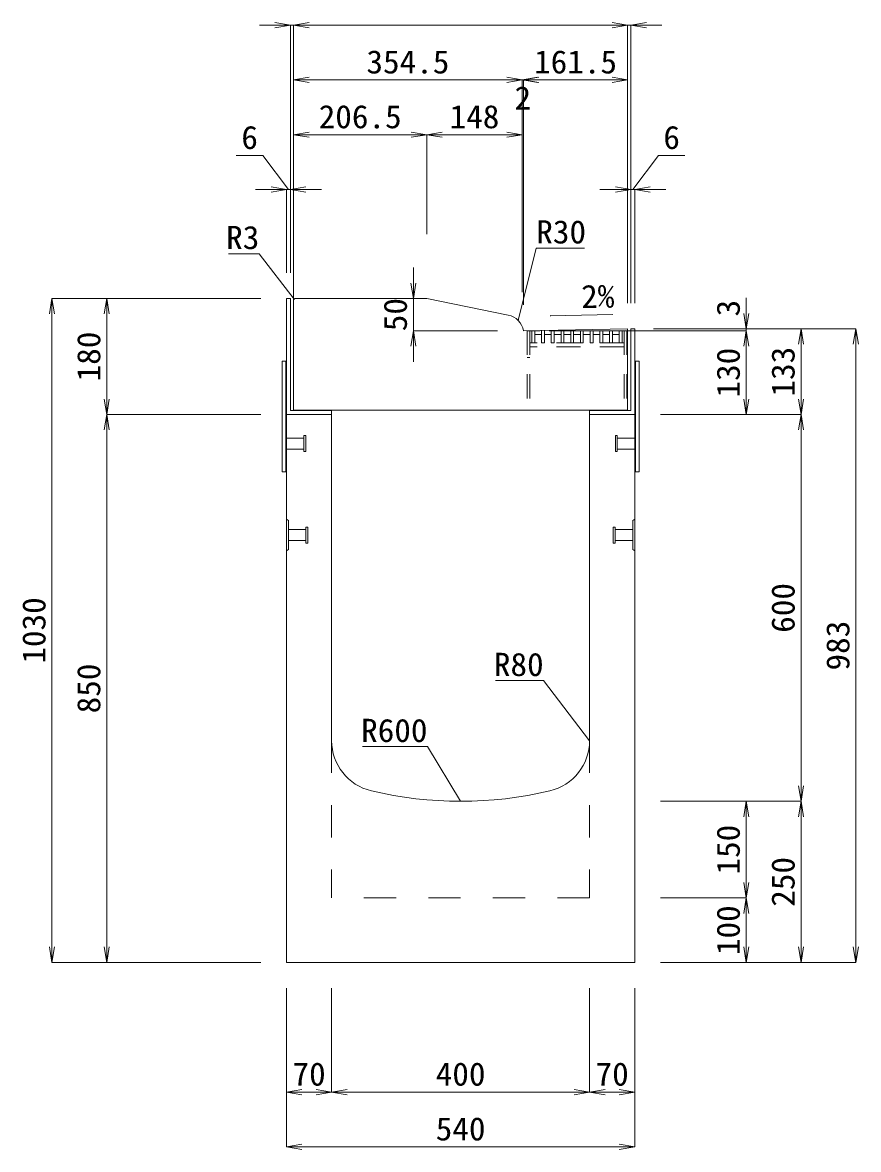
# Model space of a CAD drawing. Units: millimetres at full size. Extents: x -1809 to 57027, y -20349 to 17321.
# Drawn here: x 41639 to 42935, y 7404 to 9152 of the extents above; entities that cross this region are included whole.
import ezdxf
from ezdxf.enums import TextEntityAlignment as Align

# ---------------------------------------------------------------- set-up
doc = ezdxf.new("R2010")
doc.units = ezdxf.units.MM
doc.header["$LTSCALE"] = 50
for name, pattern in [('USER1', [2, 1, -1]), ('USER2', [1.35, 0.75, -0.6]), ('USER3', [1.35, 0.75, -0.6])]:
    doc.linetypes.add(name, pattern=pattern)
for name, color, linetype, lineweight in [('インサート', 3, 'USER2', 9), ('受枠', 3, 'Continuous', 5), ('寸法線', 7, 'Continuous', 13), ('引出線', 4, 'Continuous', 13), ('本体', 2, 'Continuous', 13), ('ｸﾞﾚｰﾁﾝｸﾞ', 7, 'USER3', 9)]:
    doc.layers.add(name, color=color, linetype=linetype, lineweight=lineweight)
doc.styles.add('ＭＳ 明朝', font='')
doc.styles.get('ＭＳ 明朝').set_extended_font_data('MS Mincho')

# ---------------------------------------------------------------- blocks, each defined once
blk = doc.blocks.new('open_arrow')
at = {"color": 0, "linetype": 'Continuous', "lineweight": -2}
blk.add_lwpolyline([(7.5, 1.25), (0, 0), (7.5, -1.25)], dxfattribs=at)

msp = doc.modelspace()

# ---------------------------------------------------------------- linework, layer by layer
at = {"layer": 'インサート'}
for p, q in [((42048.24, 8507.19), (42075.24, 8507.19)), ((42048.24, 8507.19), (42048.24, 8490.19)), ((42078.24, 8511.19), (42075.24, 8511.19)), ((42075.24, 8511.19), (42075.24, 8486.19)), ((42078.24, 8486.19), (42078.24, 8511.19)), ((42558.24, 8511.19), (42561.24, 8511.19)), ((42558.24, 8486.19), (42558.24, 8511.19)), ((42561.24, 8511.19), (42561.24, 8486.19)), ((42588.24, 8507.19), (42561.24, 8507.19)), ((42588.24, 8507.19), (42588.24, 8490.19)), ((42048.24, 8490.19), (42075.24, 8490.19)), ((42075.24, 8486.19), (42078.24, 8486.19)), ((42561.24, 8486.19), (42558.24, 8486.19)), ((42588.24, 8490.19), (42561.24, 8490.19)), ((42051.44, 8365.19), (42078.44, 8365.19)), ((42051.44, 8365.19), (42051.44, 8348.19)), ((42081.44, 8369.19), (42078.44, 8369.19)), ((42078.44, 8369.19), (42078.44, 8344.19)), ((42081.44, 8344.19), (42081.44, 8369.19)), ((42555.04, 8369.19), (42558.04, 8369.19)), ((42555.04, 8344.19), (42555.04, 8369.19)), ((42558.04, 8369.19), (42558.04, 8344.19)), ((42585.04, 8365.19), (42558.04, 8365.19)), ((42585.04, 8365.19), (42585.04, 8348.19)), ((42051.44, 8348.19), (42078.44, 8348.19)), ((42078.44, 8344.19), (42081.44, 8344.19)), ((42558.04, 8344.19), (42555.04, 8344.19)), ((42585.04, 8348.19), (42558.04, 8348.19))]:
    msp.add_line(p, q, dxfattribs=at)
at = {"layer": '受枠'}
for p, q in [((42054.24, 8723.69), (42048.24, 8723.69)), ((42048.24, 8543.69), (42048.24, 8723.69)), ((42054.24, 8549.69), (42054.24, 8723.69)), ((42582.24, 8549.69), (42582.24, 8676.69)), ((42582.24, 8676.69), (42588.24, 8676.69)), ((42588.24, 8543.69), (42588.24, 8676.69)), ((42041.24, 8626.69), (42041.24, 8454.69)), ((42047.24, 8626.69), (42041.24, 8626.69)), ((42047.24, 8626.69), (42047.24, 8454.69)), ((42589.24, 8626.69), (42589.24, 8454.69)), ((42589.24, 8626.69), (42595.24, 8626.69)), ((42595.24, 8626.69), (42595.24, 8454.69)), ((42118.24, 8549.69), (42054.24, 8549.69)), ((42118.24, 8543.69), (42118.24, 8549.69)), ((42518.24, 8543.69), (42518.24, 8549.69)), ((42518.24, 8549.69), (42582.24, 8549.69)), ((42118.24, 8543.69), (42048.24, 8543.69)), ((42588.24, 8543.69), (42518.24, 8543.69)), ((42041.24, 8454.69), (42047.24, 8454.69)), ((42595.24, 8454.69), (42589.24, 8454.69))]:
    msp.add_line(p, q, dxfattribs=at)
at = {"layer": '寸法線'}
for p, q in [((42107.24, 9147.81), (42006.24, 9147.81)), ((42054.24, 8763.69), (42054.24, 9147.81)), ((42577.24, 9147.81), (42059.24, 9147.81)), ((42059.24, 8716.48), (42059.24, 9147.81)), ((42059.24, 8716.48), (42059.24, 9147.81)), ((42529.24, 9147.81), (42630.24, 9147.81)), ((42577.24, 8716.5), (42577.24, 9147.81)), ((42577.24, 8716.5), (42577.24, 9147.81)), ((42582.24, 8716.69), (42582.24, 9147.81)), ((42461.74, 9062.81), (42059.24, 9062.81)), ((42059.24, 8716.48), (42059.24, 9062.81)), ((42463.67, 9062.81), (42365.74, 9062.81)), ((42413.74, 8733.69), (42413.74, 9062.81)), ((42413.74, 8733.69), (42413.74, 9062.81)), ((42577.24, 9062.81), (42415.67, 9062.81)), ((42415.67, 8713.69), (42415.67, 9062.81)), ((42415.67, 8713.69), (42415.67, 9062.81)), ((42577.24, 8716.5), (42577.24, 9062.81)), ((42059.24, 8977.81), (42265.74, 8977.81)), ((42059.24, 8823.69), (42059.24, 8977.81)), ((42265.74, 8823.69), (42265.74, 8977.81)), ((42265.74, 8977.81), (42413.74, 8977.81)), ((42265.74, 8823.69), (42265.74, 8977.81)), ((42413.74, 8793.69), (42413.74, 8977.81)), ((42011.6, 8945.61), (41970.41, 8945.61)), ((42051.24, 8892.81), (42011.6, 8945.61)), ((42585.24, 8892.81), (42624.88, 8945.61)), ((42624.88, 8945.61), (42666.07, 8945.61)), ((42102.24, 8892.81), (42000.24, 8892.81)), ((42048.24, 8763.69), (42048.24, 8892.81)), ((42054.24, 8763.69), (42054.24, 8892.81)), ((42534.24, 8892.81), (42636.24, 8892.81)), ((42582.24, 8716.69), (42582.24, 8892.81)), ((42588.24, 8716.69), (42588.24, 8892.81)), ((42244.93, 8771.69), (42244.93, 8625.69)), ((42761.18, 8625.69), (42761.18, 8724.5)), ((41684.46, 8723.69), (41684.46, 7693.69)), ((42008.24, 8723.69), (41684.46, 8723.69)), ((41769.46, 8723.69), (41769.46, 8543.69)), ((42008.24, 8723.69), (41769.46, 8723.69)), ((42244.93, 8723.69), (42225.74, 8723.69)), ((42375.67, 8673.69), (42244.93, 8673.69)), ((42455.67, 8673.69), (42761.18, 8673.69)), ((42455.67, 8673.69), (42761.18, 8673.69)), ((42617.24, 8676.5), (42761.18, 8676.5)), ((42628.24, 8676.69), (42846.18, 8676.69)), ((42628.24, 8676.69), (42931.18, 8676.69)), ((42761.18, 8543.69), (42761.18, 8673.69)), ((42846.18, 8676.69), (42846.18, 8543.69)), ((42931.18, 7693.69), (42931.18, 8676.69)), ((42008.24, 8543.69), (41769.46, 8543.69)), ((41769.46, 8543.69), (41769.46, 7693.69)), ((42008.24, 8543.69), (41769.46, 8543.69)), ((42628.24, 8543.69), (42846.18, 8543.69)), ((42628.24, 8543.69), (42846.18, 8543.69)), ((42628.24, 8543.69), (42761.18, 8543.69)), ((42846.18, 8543.69), (42846.18, 7943.69)), ((42628.24, 7943.69), (42846.18, 7943.69)), ((42628.24, 7943.69), (42761.18, 7943.69)), ((42628.24, 7943.69), (42846.18, 7943.69)), ((42761.18, 7943.69), (42761.18, 7793.69)), ((42846.18, 7693.69), (42846.18, 7943.69)), ((42628.24, 7793.69), (42761.18, 7793.69)), ((42628.24, 7793.69), (42761.18, 7793.69)), ((42761.18, 7793.69), (42761.18, 7693.69)), ((42008.24, 7693.69), (41684.46, 7693.69)), ((42008.24, 7693.69), (41769.46, 7693.69)), ((42628.24, 7693.69), (42761.18, 7693.69)), ((42628.24, 7693.69), (42846.18, 7693.69)), ((42628.24, 7693.69), (42931.18, 7693.69)), ((42048.24, 7653.69), (42048.24, 7492.54)), ((42048.24, 7653.69), (42048.24, 7407.54)), ((42118.24, 7653.69), (42118.24, 7492.54)), ((42118.24, 7653.69), (42118.24, 7492.54)), ((42518.24, 7653.69), (42518.24, 7492.54)), ((42518.24, 7653.69), (42518.24, 7492.54)), ((42588.24, 7653.69), (42588.24, 7492.54)), ((42588.24, 7653.69), (42588.24, 7407.54)), ((42118.24, 7492.54), (42048.24, 7492.54)), ((42518.24, 7492.54), (42118.24, 7492.54)), ((42588.24, 7492.54), (42518.24, 7492.54)), ((42588.24, 7407.54), (42048.24, 7407.54))]:
    msp.add_line(p, q, dxfattribs=at)
at = {"layer": '引出線'}
for points in [[(42407.65, 8689.55), (42435.55, 8801.89), (42510.23, 8801.89)], [(42060.12, 8722.81), (42006.07, 8793.18), (41958.34, 8793.18)], [(42457, 8696.84), (42505.74, 8697.82), (42554.49, 8698.79)], [(42518.24, 8037.73), (42446.99, 8130.84), (42372.31, 8130.84)], [(42318.24, 7943.69), (42266.88, 8028.44), (42165.87, 8028.44)]]:
    msp.add_lwpolyline(points, dxfattribs=at)
at = {"layer": '本体', "lineweight": 20}
for p, q in [((42059.24, 8720.69), (42059.24, 8550.69)), ((42265.74, 8723.69), (42062.24, 8723.69)), ((42392.05, 8698.09), (42265.74, 8723.69)), ((42415.67, 8673.69), (42577.24, 8676.5)), ((42577.24, 8550.69), (42577.24, 8676.5)), ((42577.24, 8550.69), (42059.24, 8550.69))]:
    msp.add_line(p, q, dxfattribs=at)
at = {"layer": '本体'}
for p, q in [((42048.24, 7693.69), (42048.24, 8543.69)), ((42048.24, 8543.69), (42118.24, 8543.69)), ((42118.24, 8037.73), (42118.24, 8543.69)), ((42518.24, 8543.69), (42518.24, 8037.73)), ((42518.24, 8543.69), (42588.24, 8543.69)), ((42588.24, 8543.69), (42588.24, 7693.69)), ((42588.24, 7693.69), (42048.24, 7693.69))]:
    msp.add_line(p, q, dxfattribs=at)
at = {"layer": '本体', "lineweight": 9}
for p, q in [((42048.24, 8381.19), (42051.44, 8379.19)), ((42051.44, 8379.19), (42051.44, 8334.19)), ((42588.24, 8381.19), (42585.04, 8379.19)), ((42585.04, 8379.19), (42585.04, 8334.19)), ((42051.44, 8334.19), (42048.24, 8332.19)), ((42585.04, 8334.19), (42588.24, 8332.19))]:
    msp.add_line(p, q, dxfattribs=at)
at = {"layer": '本体', "linetype": 'USER1', "lineweight": 15}
for p, q in [((42118.24, 8037.73), (42118.24, 7793.69)), ((42518.24, 8037.73), (42518.24, 7793.69)), ((42518.24, 7793.69), (42118.24, 7793.69))]:
    msp.add_line(p, q, dxfattribs=at)
at = {"layer": '本体', "lineweight": 20}
for centre, radius, start, end in [((42062.24, 8720.69), 3, 90, 180), ((42386.09, 8668.69), 30, 9.60388, 78.54131)]:
    msp.add_arc(centre, radius, start, end, dxfattribs=at)
at = {"layer": '本体'}
for centre, radius, start, end in [((42198.24, 8037.73), 80, 180, 256.65764), ((42438.24, 8037.73), 80, 283.34236, 0), ((42318.24, 8543.69), 600, 256.65764, 283.34236)]:
    msp.add_arc(centre, radius, start, end, dxfattribs=at)
at = {"layer": 'ｸﾞﾚｰﾁﾝｸﾞ'}
for p, q in [((42421.24, 8673.69), (42421.24, 8550.69)), ((42576.24, 8673.69), (42421.24, 8673.69)), ((42425.74, 8673.69), (42425.74, 8550.69)), ((42428.74, 8654.69), (42428.74, 8673.69)), ((42433.24, 8654.69), (42433.24, 8673.69)), ((42443.8, 8654.69), (42443.8, 8673.69)), ((42448.3, 8654.69), (42448.3, 8673.69)), ((42458.85, 8654.69), (42458.85, 8673.69)), ((42463.35, 8654.69), (42463.35, 8673.69)), ((42473.91, 8654.69), (42473.91, 8673.69)), ((42478.41, 8654.69), (42478.41, 8673.69)), ((42488.96, 8654.69), (42488.96, 8673.69)), ((42493.46, 8654.69), (42493.46, 8673.69)), ((42504.02, 8654.69), (42504.02, 8673.69)), ((42508.52, 8654.69), (42508.52, 8673.69)), ((42519.07, 8654.69), (42519.07, 8673.69)), ((42523.57, 8654.69), (42523.57, 8673.69)), ((42534.13, 8654.69), (42534.13, 8673.69)), ((42538.63, 8654.69), (42538.63, 8673.69)), ((42549.19, 8654.69), (42549.19, 8673.69)), ((42553.69, 8654.69), (42553.69, 8673.69)), ((42564.24, 8654.69), (42564.24, 8673.69)), ((42568.74, 8654.69), (42568.74, 8673.69)), ((42571.74, 8673.69), (42571.74, 8550.69)), ((42576.24, 8673.69), (42576.24, 8550.69)), ((42571.74, 8654.69), (42425.74, 8654.69)), ((42428.74, 8654.69), (42433.24, 8654.69)), ((42433.2, 8667.69), (42443.8, 8667.69)), ((42443.8, 8654.69), (42448.3, 8654.69)), ((42448.25, 8667.69), (42458.85, 8667.69)), ((42458.85, 8654.69), (42463.35, 8654.69)), ((42463.31, 8667.69), (42473.91, 8667.69)), ((42473.91, 8654.69), (42478.41, 8654.69)), ((42478.36, 8667.69), (42488.96, 8667.69)), ((42488.96, 8654.69), (42493.46, 8654.69)), ((42493.42, 8667.69), (42504.02, 8667.69)), ((42504.02, 8654.69), (42508.52, 8654.69)), ((42508.47, 8667.69), (42519.07, 8667.69)), ((42519.07, 8654.69), (42523.57, 8654.69)), ((42523.53, 8667.69), (42534.13, 8667.69)), ((42534.13, 8654.69), (42538.63, 8654.69)), ((42538.59, 8667.69), (42549.19, 8667.69)), ((42549.19, 8654.69), (42553.69, 8654.69)), ((42553.69, 8667.69), (42564.24, 8667.69)), ((42564.24, 8654.69), (42568.74, 8654.69)), ((42571.74, 8648.69), (42425.74, 8648.69)), ((42425.74, 8632.19), (42421.24, 8632.19))]:
    msp.add_line(p, q, dxfattribs=at)

# ---------------------------------------------------------------- block references
at = {"layer": '寸法線', "xscale": 3.2, "yscale": 3.2}
for p, rotation in [((42054.24, 9147.81), 180), ((42577.24, 9147.81), 180), ((42577.24, 9147.81), 180), ((42413.74, 9062.81), 180), ((42577.24, 9062.81), 180), ((42265.74, 8977.81), 180), ((42413.74, 8977.81), 180), ((42048.24, 8892.81), 180), ((42582.24, 8892.81), 180), ((42244.93, 8723.69), 90), ((41684.46, 8723.69), 270), ((41769.46, 8723.69), 270), ((42761.18, 8676.5), 90), ((42244.93, 8673.69), 270), ((42761.18, 8673.69), 270), ((42761.18, 8673.69), 270), ((42846.18, 8676.69), 270), ((42931.18, 8676.69), 270), ((41769.46, 8543.69), 90), ((42761.18, 8543.69), 90), ((42846.18, 8543.69), 90), ((41769.46, 8543.69), 270), ((42846.18, 8543.69), 270), ((42846.18, 7943.69), 90), ((42761.18, 7943.69), 270), ((42846.18, 7943.69), 270), ((42761.18, 7793.69), 90), ((42761.18, 7793.69), 270), ((41684.46, 7693.69), 90), ((41769.46, 7693.69), 90), ((42761.18, 7693.69), 90), ((42846.18, 7693.69), 90), ((42931.18, 7693.69), 90), ((42118.24, 7492.54), 180), ((42518.24, 7492.54), 180), ((42588.24, 7492.54), 180), ((42588.24, 7407.54), 180)]:
    msp.add_blockref('open_arrow', p, dxfattribs=dict(at, rotation=rotation))
for p in [(42059.24, 9147.81), (42059.24, 9147.81), (42582.24, 9147.81), (42059.24, 9062.81), (42413.74, 9062.81), (42415.67, 9062.81), (42415.67, 9062.81), (42059.24, 8977.81), (42265.74, 8977.81), (42054.24, 8892.81), (42588.24, 8892.81), (42048.24, 7492.54), (42118.24, 7492.54), (42518.24, 7492.54), (42048.24, 7407.54)]:
    msp.add_blockref('open_arrow', p, dxfattribs=at)
at = {"layer": '引出線', "xscale": 0.16, "yscale": 0.16}
for p, rotation in [((42060.12, 8722.81), 127.5), ((42407.65, 8689.55), 76), ((42457, 8696.84), 1.1), ((42518.24, 8037.73), 127.4), ((42318.24, 7943.69), 121.2)]:
    msp.add_blockref('open_arrow', p, dxfattribs=dict(at, rotation=rotation))

# ---------------------------------------------------------------- texts
at = {"layer": '寸法線', "style": 'ＭＳ 明朝', "width": 1.05}
for s, p in [('354.5', (42236.49, 9090.81)), ('161.5', (42496.46, 9090.81)), ('2', (42414.71, 9034.81)), ('206.5', (42162.49, 9005.81)), ('148', (42339.74, 9005.81)), ('6', (41991.01, 8973.61)), ('6', (42645.47, 8973.61)), ('70', (42083.24, 7520.54)), ('400', (42318.24, 7520.54)), ('70', (42553.24, 7520.54)), ('540', (42318.24, 7435.54))]:
    msp.add_text(s, height=36.03, dxfattribs=at).set_placement(p, align=Align.MIDDLE_CENTER)
for s, p in [('50', (42216.93, 8698.69)), ('3', (42733.16, 8708.76)), ('180', (41741.46, 8633.69)), ('130', (42733.18, 8608.69)), ('133', (42818.18, 8610.19)), ('600', (42818.18, 8243.69)), ('1030', (41656.46, 8208.69)), ('983', (42903.18, 8185.19)), ('850', (41741.46, 8118.69)), ('150', (42733.18, 7868.69)), ('250', (42818.18, 7818.69)), ('100', (42733.18, 7743.69))]:
    msp.add_text(s, height=36.03, rotation=90, dxfattribs=at).set_placement(p, align=Align.MIDDLE_CENTER)
at = {"layer": '引出線', "style": 'ＭＳ 明朝', "width": 1.05}
for s, p in [('R3', (42006.07, 8836.38)), ('R80', (42446.99, 8174.04)), ('R600', (42266.88, 8071.64))]:
    msp.add_text(s, height=36.03, dxfattribs=at).set_placement(p, align=Align.TOP_RIGHT)
msp.add_text('R30', height=36.03, dxfattribs=at).set_placement((42435.55, 8845.09), align=Align.TOP_LEFT)
msp.add_text('2%', height=36.03, rotation=1.146, dxfattribs=at).set_placement((42504.81, 8744.71), align=Align.TOP_LEFT)

doc.saveas('drawing.dxf')
